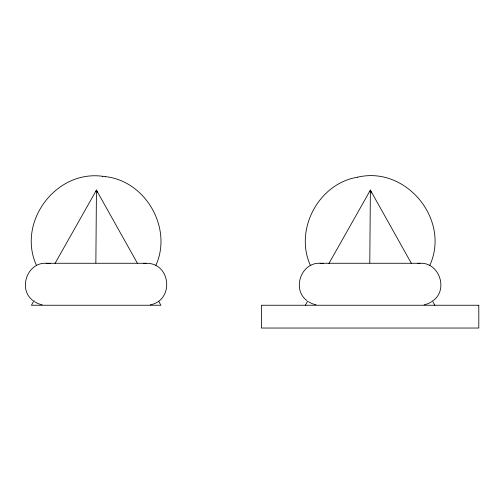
<?xml version="1.0" encoding="UTF-8"?>
<svg xmlns="http://www.w3.org/2000/svg" width="504" height="504" viewBox="0 0 504 504"><rect width="100%" height="100%" fill="white"/><g stroke="black" fill="none" stroke-linecap="round" stroke-linejoin="round"><path stroke-width="0.76" d="M95.867 262.956L96.44 190.115L137.504 263.447M369.797 262.956L370.371 190.115L411.434 263.447M95.936 191.596L96.44 190.115L97.228 192.326M369.867 191.596L370.371 190.115L371.416 193.064M155.875 265.343C172.683 228.463 145.977 181.188 105.645 176.665M429.805 265.343C450.658 219.964 406.243 165.558 357.487 177.206M34.121 300.453L31.412 305.248L160.915 305.248L158.609 301.14M55.024 263.447L96.44 190.115M305.336 305.248L307.661 301.14M328.954 263.447L370.371 190.115M433.377 300.485C448.466 289.277 439.116 262.231 420.071 263.271L320.109 263.271C301.064 262.231 291.715 289.277 306.797 300.485M431.726 301.713L428.098 303.654L424.16 304.844M150.236 304.844C174.478 300.409 171.001 262.855 146.141 263.271L46.179 263.271C27.134 262.231 17.785 289.277 32.873 300.485M357.481 177.206C318.641 183.582 294.141 229.547 310.369 265.343M143.413 263.542L146.141 263.271M417.337 263.542L420.071 263.271M102.495 176.274C55.572 169.942 16.808 222.403 36.446 265.343M320.109 263.271L323.524 263.611M46.179 263.271L50.274 263.674M102.495 176.274L105.638 176.665M316.014 304.844L312.083 303.654L308.454 301.713M42.09 304.844L38.153 303.654L34.524 301.713M432.155 300.453L434.839 305.248M478.8 305.248L261.381 305.248L261.381 328.035L478.8 328.035L478.8 305.248"/></g></svg>
